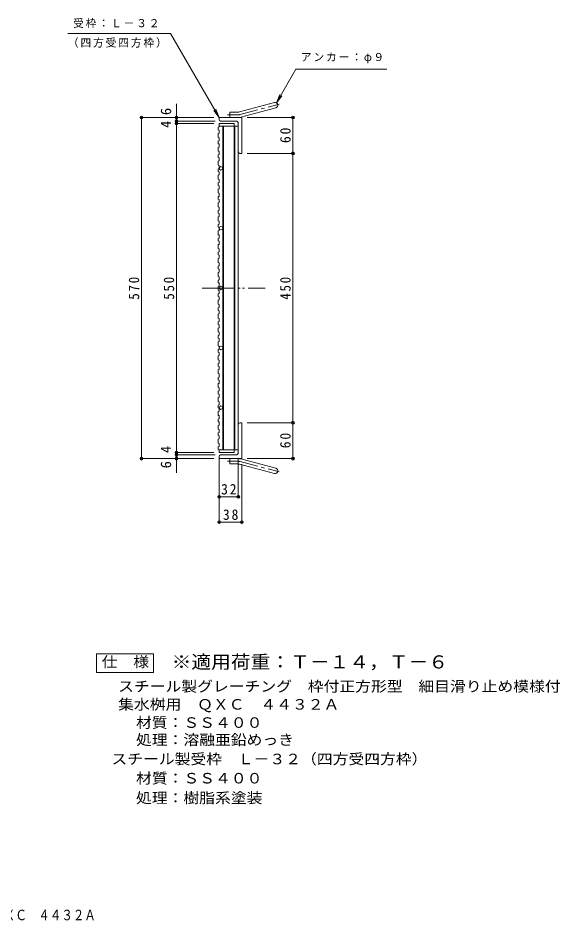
# Model space of a CAD drawing. Units: millimetres, scale not verified. Extents: x -761 to 1049, y -822 to 776.
# Drawn here: x 144 to 1049, y -822 to 690 of the extents above; entities that cross this region are included whole.
import ezdxf
from ezdxf.enums import TextEntityAlignment as Align

# ---------------------------------------------------------------- set-up
doc = ezdxf.new("R2010")
doc.units = ezdxf.units.MM
doc.header["$LTSCALE"] = 6
doc.header["$PDMODE"] = 32
doc.header["$PDSIZE"] = 4.8
doc.linetypes.add('CHAIN1', pattern=[8, 5, -1, 1, -1])
doc.linetypes.add('DOUBLE_CHAIN2', pattern=[12.8, 9, -1, 0.6, -0.6, 0.6, -1])
for name, color, linetype, lineweight in [('B-1_ピット', 2, 'Continuous', 9), ('B-2_蓋', 3, 'Continuous', 9), ('B-4_寸法', 7, 'Continuous', 9), ('B-A', 3, 'Continuous', 9), ('F-4_F-4ﾚｲﾔ', 2, 'Continuous', 9)]:
    doc.layers.add(name, color=color, linetype=linetype, lineweight=lineweight)
doc.layers.add('F-5_F-5ﾚｲﾔ', color=2, linetype='Continuous')
doc.styles.add('ＭＳ ゴシック', font='')
doc.styles.get('ＭＳ ゴシック').set_extended_font_data('MS Gothic')

msp = doc.modelspace()

# ---------------------------------------------------------------- linework, layer by layer
at = {"layer": 'B-1_ピット'}
for p, q in [((514.144, 533.138), (572.335, 548.73)), ((498, 523.831), (498, 532.831)), ((511.815, 532.831), (498, 532.831)), ((516.474, 524.445), (574.665, 540.037)), ((480, 520.332), (480, 523.831)), ((518, 523.831), (480, 523.831)), ((508, 517.831), (482.5, 517.831)), ((518, 523.831), (518, 463.832)), ((512, 513.831), (512, 466.331)), ((514.5, 463.832), (518, 463.832)), ((512, -36.17), (512, 11.33)), ((514.5, 13.83), (518, 13.83)), ((518, 13.83), (518, -46.17)), ((480, -42.671), (480, -46.17)), ((508, -40.17), (482.5, -40.17)), ((518, -46.17), (480, -46.17)), ((498, -46.17), (498, -55.17)), ((511.815, -55.17), (498, -55.17)), ((514.144, -55.477), (572.335, -71.069)), ((516.474, -46.784), (574.665, -62.376))]:
    msp.add_line(p, q, dxfattribs=at)
at = {"layer": 'B-1_ピット', "linetype": 'CHAIN1'}
for p, q in [((515.309, 528.792), (580.476, 546.253)), ((511.815, 528.331), (494.195, 528.331)), ((511.815, -50.67), (494.195, -50.67)), ((515.309, -51.13), (580.476, -68.591))]:
    msp.add_line(p, q, dxfattribs=at)
at = {"layer": 'B-1_ピット'}
for centre, radius, start, end in [((573.5, 544.384), 4.5, 285.00014, 104.99991), ((511.815, 541.831), 9, 270, 285.00002), ((482.5, 520.332), 2.5, 180, 270), ((508, 513.831), 4, 0, 90), ((511.815, 541.831), 18, 270, 285), ((514.5, 466.331), 2.5, 180, 270), ((514.5, 11.33), 2.5, 90, 180), ((482.5, -42.671), 2.5, 90, 180), ((508, -36.17), 4, 270, 0), ((511.815, -64.17), 18, 74.99998, 89.99998), ((511.815, -64.17), 9, 74.99998, 90), ((573.5, -66.722), 4.5, 255.00008, 74.99986)]:
    msp.add_arc(centre, radius, start, end, dxfattribs=at)
at = {"layer": 'B-1_ピット', "linetype": 'CHAIN1'}
for centre, start, end in [((511.815, 541.831), 270, 284.99995), ((511.815, -64.17), 75.00005, 90)]:
    msp.add_arc(centre, 13.5, start, end, dxfattribs=at)
at = {"layer": 'B-2_蓋'}
for p, q in [((480, 513.831), (505, 513.831)), ((480, 509.331), (512, 509.331)), ((486, 509.331), (486, -31.669)), ((487, 509.331), (487, -31.669)), ((505, 509.331), (505, -31.669)), ((506, 509.331), (506, -31.669)), ((512, 509.331), (512, -31.669)), ((480, -31.669), (512, -31.669)), ((480, -36.169), (505, -36.169))]:
    msp.add_line(p, q, dxfattribs=at)
at = {"layer": 'B-2_蓋', "linetype": 'DOUBLE_CHAIN2'}
msp.add_line((451.719, 238.831), (557.13, 238.831), dxfattribs=at)
at = {"layer": 'B-2_蓋'}
for centre in [(483, 438.831), (483, 338.831), (483, 238.831), (483, 138.831), (483, 38.831)]:
    msp.add_circle(centre, 3, dxfattribs=at)
at = {"layer": 'B-4_寸法'}
for p, q in [((227.127, 664.431), (398.825, 664.431)), ((480, 523.831), (398.825, 664.431)), ((575.75, 548.281), (608.168, 604.43)), ((608.168, 604.43), (760.208, 604.43)), ((575.75, 548.281), (581.49, 562.139)), ((575.75, 548.281), (584.882, 560.181)), ((408.649, 546.535), (408.649, -69.906)), ((480, 523.831), (470.869, 535.731)), ((480, 523.831), (474.26, 537.689)), ((471, 523.831), (348.47, 523.831)), ((350.27, 523.831), (350.27, -46.17)), ((473.5, 517.832), (406.849, 517.832)), ((527, 523.831), (605.043, 523.831)), ((603.243, 523.831), (603.243, 463.832)), ((471, 513.831), (406.849, 513.831)), ((527, 463.832), (605.043, 463.832)), ((603.243, 463.832), (603.243, 13.83)), ((527, 13.83), (605.043, 13.83)), ((603.243, 13.83), (603.243, -46.17)), ((471, -36.171), (406.849, -36.171)), ((473.5, -40.171), (406.849, -40.171)), ((471, -46.17), (348.47, -46.17)), ((480, -45.556), (480, -154.231)), ((512, -45.556), (512, -111.795)), ((518, -55.556), (518, -154.231)), ((527, -46.17), (605.043, -46.17)), ((480, -107.628), (480, -107.628)), ((480, -116.628), (480, -109.428)), ((480, -109.995), (512, -109.995)), ((480, -152.431), (518, -152.431))]:
    msp.add_line(p, q, dxfattribs=at)
for p in [(350.27, 523.831), (408.649, 523.831), (408.649, 517.832), (408.649, 513.831), (603.243, 523.831), (603.243, 463.832), (603.243, 13.83), (350.27, -46.17), (408.649, -36.171), (408.649, -40.171), (408.649, -46.17), (603.243, -46.17), (480, -109.995), (512, -109.995), (480, -152.431), (518, -152.431)]:
    msp.add_point(p, dxfattribs=at)
at = {"layer": 'B-A'}
for p, q in [((478.5, 507.677), (480, 508.188)), ((480, 513.831), (480, 508.188)), ((505, 513.831), (505, 509.331)), ((478.5, 497.133), (480, 497.645)), ((478.5, 484.45), (480, 484.962)), ((480, 490.075), (480, 484.962)), ((478.5, 473.907), (480, 474.418)), ((478.5, 461.224), (480, 461.735)), ((480, 466.848), (480, 461.735)), ((478.5, 450.681), (480, 451.192)), ((478.5, 437.998), (480, 438.509)), ((480, 443.622), (480, 438.509)), ((478.5, 427.454), (480, 427.966)), ((480, 433.079), (480, 427.966)), ((478.5, 414.771), (480, 415.283)), ((480, 420.396), (480, 415.283)), ((480, 409.853), (480, 404.739)), ((478.5, 404.228), (480, 404.739)), ((480, 397.169), (480, 392.056)), ((478.5, 391.545), (480, 392.056)), ((478.5, 381.002), (480, 381.513)), ((480, 386.626), (480, 381.513)), ((478.5, 368.319), (480, 368.83)), ((480, 373.943), (480, 368.83)), ((480, 363.4), (480, 358.287)), ((478.5, 357.776), (480, 358.287)), ((480, 350.717), (480, 345.604)), ((478.5, 345.092), (480, 345.604)), ((478.5, 334.549), (480, 335.061)), ((480, 340.174), (480, 335.061)), ((478.5, 321.866), (480, 322.377)), ((480, 327.491), (480, 322.377)), ((478.5, 311.323), (480, 311.834)), ((480, 316.947), (480, 311.834)), ((480, 304.264), (480, 299.151)), ((478.5, 298.64), (480, 299.151)), ((478.5, 288.097), (480, 288.608)), ((480, 293.721), (480, 288.608)), ((478.5, 275.413), (480, 275.925)), ((480, 281.038), (480, 275.925)), ((478.5, 264.87), (480, 265.382)), ((480, 270.495), (480, 265.382)), ((480, 257.812), (480, 252.698)), ((478.5, 252.187), (480, 252.698)), ((478.5, 241.644), (480, 242.155)), ((480, 247.269), (480, 242.155)), ((478.5, 228.961), (480, 229.472)), ((480, 234.586), (480, 229.472)), ((478.5, 218.418), (480, 218.929)), ((480, 224.042), (480, 218.929)), ((478.5, 205.735), (480, 206.246)), ((480, 211.359), (480, 206.246)), ((480, 200.816), (480, 195.703)), ((478.5, 195.192), (480, 195.703)), ((478.5, 182.508), (480, 183.02)), ((480, 188.133), (480, 183.02)), ((478.5, 171.965), (480, 172.476)), ((480, 177.59), (480, 172.476)), ((478.5, 159.282), (480, 159.793)), ((480, 164.906), (480, 159.793)), ((480, 154.363), (480, 149.25)), ((478.5, 148.739), (480, 149.25)), ((478.5, 136.056), (480, 136.567)), ((480, 141.68), (480, 136.567)), ((478.5, 125.513), (480, 126.024)), ((480, 131.137), (480, 126.024)), ((478.5, 112.829), (480, 113.341)), ((480, 118.454), (480, 113.341)), ((480, 107.911), (480, 102.798)), ((478.5, 102.286), (480, 102.798)), ((480, 95.228), (480, 90.114)), ((478.5, 89.603), (480, 90.114)), ((478.5, 79.06), (480, 79.571)), ((480, 84.685), (480, 79.571)), ((478.5, 66.377), (480, 66.888)), ((480, 72.002), (480, 66.888)), ((480, 61.458), (480, 56.345)), ((478.5, 55.834), (480, 56.345)), ((480, 48.775), (480, 43.662)), ((478.5, 43.151), (480, 43.662)), ((478.5, 32.608), (480, 33.119)), ((480, 38.232), (480, 33.119)), ((478.5, 19.924), (480, 20.436)), ((480, 25.549), (480, 20.436)), ((478.5, 9.381), (480, 9.893)), ((480, 15.006), (480, 9.893)), ((480, 2.323), (480, -2.791)), ((478.5, -3.302), (480, -2.791)), ((478.5, -13.845), (480, -13.334)), ((480, -8.221), (480, -13.334)), ((478.5, -26.528), (480, -26.017)), ((478.5, -26.528), (478.5, -30.936)), ((480, -20.904), (480, -26.017)), ((478.5, -30.936), (480, -31.447)), ((480, -31.669), (480, -31.447)), ((480, -36.169), (480, -31.669)), ((505, -36.169), (505, -31.669))]:
    msp.add_line(p, q, dxfattribs=at)
for points in [[(478.5, 507.677), (478.5, 503.27), (480, 502.758), (480, 497.645)], [(478.5, 497.133), (478.5, 490.586), (480, 490.075)], [(478.5, 484.45), (478.5, 480.043), (480, 479.532), (480, 474.418)], [(478.5, 473.907), (478.5, 467.36), (480, 466.848)], [(478.5, 461.224), (478.5, 456.816), (480, 456.305), (480, 451.192)], [(478.5, 450.681), (478.5, 444.133), (480, 443.622)], [(478.5, 437.998), (478.5, 433.59), (480, 433.079)], [(478.5, 427.454), (478.5, 420.907), (480, 420.396)], [(478.5, 414.771), (478.5, 410.364), (480, 409.853)], [(478.5, 404.228), (478.5, 397.681), (480, 397.169)], [(478.5, 391.545), (478.5, 387.138), (480, 386.626)], [(478.5, 381.002), (478.5, 374.455), (480, 373.943)], [(478.5, 368.319), (478.5, 363.911), (480, 363.4)], [(478.5, 357.776), (478.5, 351.228), (480, 350.717)], [(478.5, 345.092), (478.5, 340.685), (480, 340.174)], [(478.5, 334.549), (478.5, 328.002), (480, 327.491)], [(478.5, 321.866), (478.5, 317.458), (480, 316.947)], [(478.5, 311.323), (478.5, 304.776), (480, 304.264)], [(478.5, 298.64), (478.5, 294.232), (480, 293.721)], [(478.5, 288.097), (478.5, 281.549), (480, 281.038)], [(478.5, 275.413), (478.5, 271.006), (480, 270.495)], [(478.5, 264.87), (478.5, 258.323), (480, 257.812)], [(478.5, 252.187), (478.5, 247.78), (480, 247.269)], [(478.5, 241.644), (478.5, 235.097), (480, 234.586)], [(478.5, 228.961), (478.5, 224.553), (480, 224.042)], [(478.5, 218.418), (478.5, 211.871), (480, 211.359)], [(478.5, 205.735), (478.5, 201.327), (480, 200.816)], [(478.5, 195.192), (478.5, 188.644), (480, 188.133)], [(478.5, 182.508), (478.5, 178.101), (480, 177.59)], [(478.5, 171.965), (478.5, 165.418), (480, 164.906)], [(478.5, 159.282), (478.5, 154.875), (480, 154.363)], [(478.5, 148.739), (478.5, 142.192), (480, 141.68)], [(478.5, 136.056), (478.5, 131.648), (480, 131.137)], [(478.5, 125.513), (478.5, 118.965), (480, 118.454)], [(478.5, 112.829), (478.5, 108.422), (480, 107.911)], [(478.5, 102.286), (478.5, 95.739), (480, 95.228)], [(478.5, 89.603), (478.5, 85.196), (480, 84.685)], [(478.5, 79.06), (478.5, 72.513), (480, 72.002)], [(478.5, 66.377), (478.5, 61.97), (480, 61.458)], [(478.5, 55.834), (478.5, 49.287), (480, 48.775)], [(478.5, 43.151), (478.5, 38.743), (480, 38.232)], [(478.5, 32.608), (478.5, 26.06), (480, 25.549)], [(478.5, 19.924), (478.5, 15.517), (480, 15.006)], [(478.5, 9.381), (478.5, 2.834), (480, 2.323)], [(478.5, -3.302), (478.5, -7.709), (480, -8.221)], [(478.5, -13.845), (478.5, -20.392), (480, -20.904)]]:
    msp.add_lwpolyline(points, dxfattribs=at)
at = {"layer": 'F-4_F-4ﾚｲﾔ'}
msp.add_lwpolyline([(274.842, -372.25), (274.842, -403.543), (370.561, -403.543), (370.561, -372.25)], close=True, dxfattribs=at)

# ---------------------------------------------------------------- texts
at = {"layer": 'B-4_寸法', "color": 2, "style": 'ＭＳ ゴシック'}
for s, p in [('6', (405.049, 527.798)), ('4', (405.049, 506.432)), ('4', (405.049, -36.847)), ('6', (405.049, -62.468))]:
    msp.add_text(s, height=17.6, rotation=90, dxfattribs=at).set_placement(p, align=Align.BOTTOM_LEFT)
at = {"layer": 'B-4_寸法', "char_height": 13.2, "attachment_point": 7, "style": 'ＭＳ ゴシック'}
for s, insert in [('\\T1.17;受枠：Ｌ－３２', (236.002, 673.279)), ('\\T1.17;（四方受四方枠）', (227.127, 640.315)), ('\\T1.17;アンカー：φ９', (616.454, 614.55))]:
    msp.add_mtext(s, dxfattribs=dict(at, insert=insert))
at = {"layer": 'B-4_寸法', "color": 2, "char_height": 17.6, "attachment_point": 7, "rotation": 90, "style": 'ＭＳ ゴシック'}
for s, insert in [('\\T1.27;\\W0.95;60', (599.643, 481.081)), ('\\T1.27;\\W0.9;570', (346.67, 219.331)), ('\\T1.27;\\W0.9;550', (405.049, 219.33)), ('\\T1.27;\\W0.9;450', (599.643, 219.331)), ('\\T1.27;\\W0.95;60', (599.643, -28.92))]:
    msp.add_mtext(s, dxfattribs=dict(at, insert=insert))
at = {"layer": 'B-4_寸法', "color": 2, "char_height": 17.6, "attachment_point": 7, "style": 'ＭＳ ゴシック'}
for s, insert in [('\\T1.27;\\W0.95;32', (483.25, -106.395)), ('\\T1.27;\\W0.95;38', (486.25, -148.831))]:
    msp.add_mtext(s, dxfattribs=dict(at, insert=insert))
at = {"layer": 'F-4_F-4ﾚｲﾔ', "style": 'ＭＳ ゴシック', "width": 1.1}
for s, p in [('仕\u3000様', (283.702, -399.897)), ('スチール製グレーチング\u3000枠付正方形型\u3000細目滑り止め模様付', (311.192, -440.877)), ('集水桝用\u3000ＱＸＣ\u3000４４３２Ａ', (311.192, -470.975)), ('材質：ＳＳ４００', (341.048, -501.404)), ('処理：溶融亜鉛めっき', (341.048, -530.142)), ('スチール製受枠\u3000Ｌ－３２（四方受四方枠）', (299.943, -562.262)), ('材質：ＳＳ４００', (341.049, -594.381)), ('処理：樹脂系塗装', (341.049, -627.261))]:
    msp.add_text(s, height=17.6, dxfattribs=at).set_placement(p, align=Align.BOTTOM_LEFT)
at = {"layer": 'F-5_F-5ﾚｲﾔ', "color": 3, "style": 'ＭＳ ゴシック', "width": 1.1}
msp.add_text('※適用荷重：Ｔ－１４，Ｔ－６', height=21.99, dxfattribs=at).set_placement((400.561, -403.543), align=Align.BOTTOM_LEFT)
at = {"layer": 'F-5_F-5ﾚｲﾔ', "style": 'ＭＳ ゴシック', "width": 0.8}
msp.add_text('スチール製グレーチング\u3000枠付正方形型\u3000細目滑り止め模様付\u3000集水桝用\u3000\u3000ＱＸＣ\u3000４４３２Ａ', height=17.6, dxfattribs=at).set_placement((-571.093, -822.949), align=Align.BOTTOM_LEFT)

doc.saveas('drawing.dxf')
